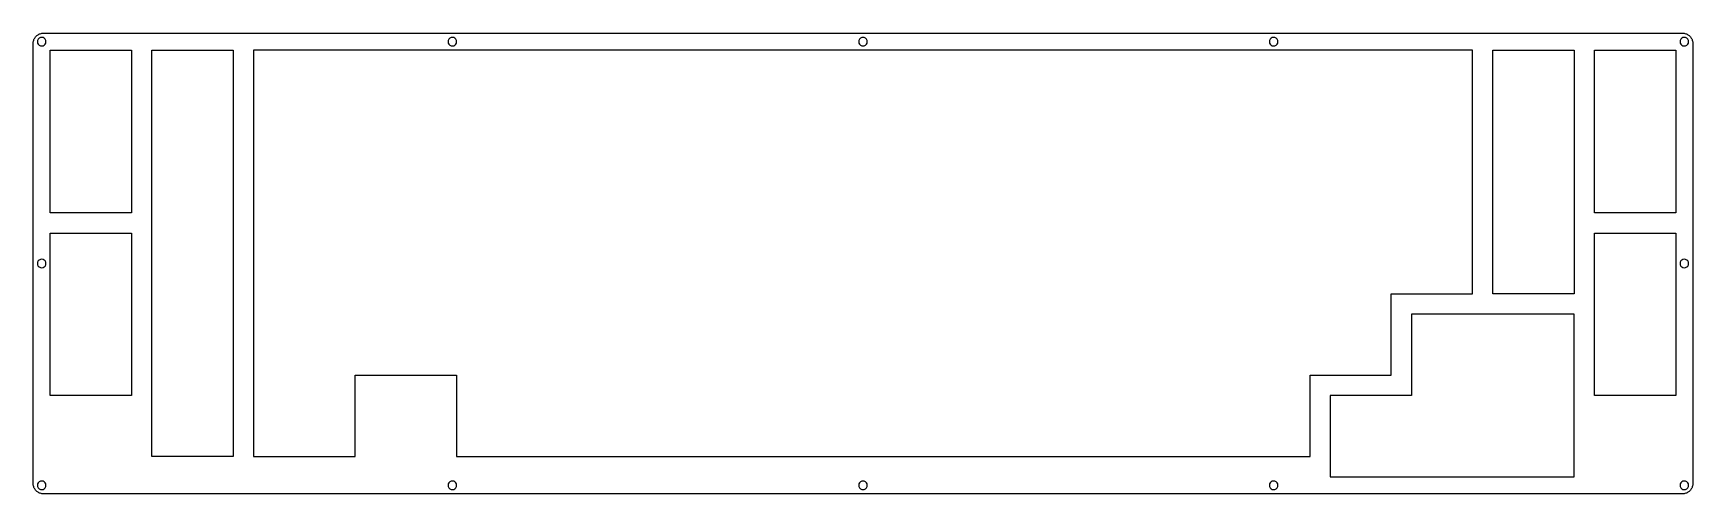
# Model space of a CAD drawing. Extents: x 0 to 389, y 0 to 108.
import ezdxf

# ---------------------------------------------------------------- set-up
doc = ezdxf.new("R2010")
doc.units = 0
doc.header["$MEASUREMENT"] = 0

msp = doc.modelspace()

# ---------------------------------------------------------------- linework, layer by layer
at = {"color": 0}
for p, q in [((0.095085, 105.807), (0.101975, 105.996)), ((0.095085, 2.59485), (0.095085, 105.807)), ((0.101975, 105.996), (0.124024, 106.183)), ((0.124024, 106.183), (0.16123, 106.368)), ((0.16123, 106.368), (0.212218, 106.55)), ((0.212218, 106.55), (0.276986, 106.726)), ((0.276986, 106.726), (0.356912, 106.897)), ((0.356912, 106.897), (0.447862, 107.061)), ((0.447862, 107.061), (0.55397, 107.218)), ((0.55397, 107.218), (0.671103, 107.366)), ((0.671103, 107.366), (0.797885, 107.505)), ((0.797885, 107.505), (0.937066, 107.632)), ((0.937066, 107.632), (1.08452, 107.749)), ((1.08452, 107.749), (1.24161, 107.855)), ((1.14377, 106.517), (1.09554, 106.207)), ((1.09554, 106.207), (1.14377, 105.898)), ((1.28571, 106.795), (1.14377, 106.517)), ((1.14377, 105.898), (1.28571, 105.62)), ((1.24161, 107.855), (1.4056, 107.946)), ((1.50757, 107.017), (1.28571, 106.795)), ((1.28571, 105.62), (1.50757, 105.398)), ((1.4056, 107.946), (1.57648, 108.026)), ((1.78594, 107.159), (1.50757, 107.017)), ((1.50757, 105.398), (1.78594, 105.256)), ((1.57648, 108.026), (1.75286, 108.09)), ((1.75286, 108.09), (1.93477, 108.142)), ((2.096, 107.207), (1.78594, 107.159)), ((1.78594, 105.256), (2.096, 105.208)), ((1.93477, 108.142), (2.11942, 108.179)), ((2.40468, 107.159), (2.096, 107.207)), ((2.096, 105.208), (2.40468, 105.256)), ((2.11942, 108.179), (2.30684, 108.201)), ((2.30684, 108.201), (2.49563, 108.208)), ((2.68304, 107.017), (2.40468, 107.159)), ((2.40468, 105.256), (2.68304, 105.398)), ((2.49563, 108.208), (386.697, 108.208)), ((2.90491, 106.795), (2.68304, 107.017)), ((2.68304, 105.398), (2.90491, 105.62)), ((3.04684, 106.517), (2.90491, 106.795)), ((2.90491, 105.62), (3.04684, 105.898)), ((3.09507, 106.207), (3.04684, 106.517)), ((3.04684, 105.898), (3.09507, 106.207)), ((97.3942, 106.517), (97.3459, 106.207)), ((97.3459, 106.207), (97.3942, 105.898)), ((97.536, 106.795), (97.3942, 106.517)), ((97.3942, 105.898), (97.536, 105.62)), ((97.7579, 107.017), (97.536, 106.795)), ((97.536, 105.62), (97.7579, 105.398)), ((98.0362, 107.159), (97.7579, 107.017)), ((97.7579, 105.398), (98.0362, 105.256)), ((98.3449, 107.207), (98.0362, 107.159)), ((98.0362, 105.256), (98.3449, 105.208)), ((98.655, 107.159), (98.3449, 107.207)), ((98.3449, 105.208), (98.655, 105.256)), ((98.9334, 107.017), (98.655, 107.159)), ((98.655, 105.256), (98.9334, 105.398)), ((99.1538, 106.795), (98.9334, 107.017)), ((98.9334, 105.398), (99.1538, 105.62)), ((99.296, 106.517), (99.1538, 106.795)), ((99.1538, 105.62), (99.296, 105.898)), ((99.3454, 106.207), (99.296, 106.517)), ((99.296, 105.898), (99.3454, 106.207)), ((193.645, 106.517), (193.595, 106.207)), ((193.595, 106.207), (193.645, 105.898)), ((193.786, 106.795), (193.645, 106.517)), ((193.645, 105.898), (193.786, 105.62)), ((194.007, 107.017), (193.786, 106.795)), ((193.786, 105.62), (194.007, 105.398)), ((194.287, 107.159), (194.007, 107.017)), ((194.007, 105.398), (194.287, 105.256)), ((194.595, 107.207), (194.287, 107.159)), ((194.287, 105.256), (194.595, 105.208)), ((194.904, 107.159), (194.595, 107.207)), ((194.595, 105.208), (194.904, 105.256)), ((195.184, 107.017), (194.904, 107.159)), ((194.904, 105.256), (195.184, 105.398)), ((195.404, 106.795), (195.184, 107.017)), ((195.184, 105.398), (195.404, 105.62)), ((195.546, 106.517), (195.404, 106.795)), ((195.404, 105.62), (195.546, 105.898)), ((195.596, 106.207), (195.546, 106.517)), ((195.546, 105.898), (195.596, 106.207)), ((289.895, 106.517), (289.845, 106.207)), ((289.845, 106.207), (289.895, 105.898)), ((290.037, 106.795), (289.895, 106.517)), ((289.895, 105.898), (290.037, 105.62)), ((290.257, 107.017), (290.037, 106.795)), ((290.037, 105.62), (290.257, 105.398)), ((290.536, 107.159), (290.257, 107.017)), ((290.257, 105.398), (290.536, 105.256)), ((290.846, 107.207), (290.536, 107.159)), ((290.536, 105.256), (290.846, 105.208)), ((291.155, 107.159), (290.846, 107.207)), ((290.846, 105.208), (291.155, 105.256)), ((291.433, 107.017), (291.155, 107.159)), ((291.155, 105.256), (291.433, 105.398)), ((291.655, 106.795), (291.433, 107.017)), ((291.433, 105.398), (291.655, 105.62)), ((291.797, 106.517), (291.655, 106.795)), ((291.655, 105.62), (291.797, 105.898)), ((291.845, 106.207), (291.797, 106.517)), ((291.797, 105.898), (291.845, 106.207)), ((386.143, 106.517), (386.098, 106.207)), ((386.098, 106.207), (386.143, 105.898)), ((386.285, 106.795), (386.143, 106.517)), ((386.143, 105.898), (386.285, 105.62)), ((386.507, 107.017), (386.285, 106.795)), ((386.285, 105.62), (386.507, 105.398)), ((386.786, 107.159), (386.507, 107.017)), ((386.507, 105.398), (386.786, 105.256)), ((386.697, 108.208), (386.884, 108.201)), ((387.096, 107.207), (386.786, 107.159)), ((386.786, 105.256), (387.096, 105.208)), ((386.884, 108.201), (387.071, 108.179)), ((387.071, 108.179), (387.255, 108.142)), ((387.406, 107.159), (387.096, 107.207)), ((387.096, 105.208), (387.406, 105.256)), ((387.255, 108.142), (387.438, 108.09)), ((387.685, 107.017), (387.406, 107.159)), ((387.406, 105.256), (387.685, 105.398)), ((387.438, 108.09), (387.615, 108.026)), ((387.615, 108.026), (387.784, 107.946)), ((387.904, 106.795), (387.685, 107.017)), ((387.685, 105.398), (387.904, 105.62)), ((387.784, 107.946), (387.95, 107.855)), ((388.048, 106.517), (387.904, 106.795)), ((387.904, 105.62), (388.048, 105.898)), ((387.95, 107.855), (388.105, 107.749)), ((388.098, 106.207), (388.048, 106.517)), ((388.048, 105.898), (388.098, 106.207)), ((388.105, 107.749), (388.253, 107.632)), ((388.253, 107.632), (388.394, 107.505)), ((388.394, 107.505), (388.521, 107.366)), ((388.521, 107.366), (388.638, 107.218)), ((388.638, 107.218), (388.743, 107.061)), ((388.743, 107.061), (388.835, 106.897)), ((388.835, 106.897), (388.913, 106.726)), ((388.913, 106.726), (388.98, 106.55)), ((388.98, 106.55), (389.029, 106.368)), ((389.029, 106.368), (389.068, 106.183)), ((389.068, 106.183), (389.089, 105.996)), ((389.089, 105.996), (389.096, 105.807)), ((389.096, 105.807), (389.096, 2.59485)), ((4.09416, 104.209), (23.1469, 104.209)), ((4.09416, 66.106), (4.09416, 104.209)), ((23.1469, 104.209), (23.1469, 66.106)), ((27.9067, 104.209), (46.9579, 104.209)), ((27.9067, 8.95586), (27.9067, 104.209)), ((46.9579, 104.209), (46.9579, 8.95586)), ((51.719, 104.209), (51.719, 8.95586)), ((337.472, 104.209), (51.719, 104.209)), ((337.472, 47.056), (337.472, 104.209)), ((342.231, 104.209), (361.283, 104.209)), ((342.231, 47.056), (342.231, 104.209)), ((361.283, 104.209), (361.283, 47.056)), ((366.046, 104.209), (385.096, 104.209)), ((366.046, 66.106), (366.046, 104.209)), ((385.096, 104.209), (385.096, 66.106)), ((23.1469, 66.106), (4.09416, 66.106)), ((385.096, 66.106), (366.046, 66.106)), ((4.09416, 61.3463), (23.1469, 61.3463)), ((4.09416, 23.2447), (4.09416, 61.3463)), ((23.1469, 61.3463), (23.1469, 23.2447)), ((366.046, 61.3463), (385.096, 61.3463)), ((366.046, 23.2447), (366.046, 61.3463)), ((385.096, 61.3463), (385.096, 23.2447)), ((1.14377, 54.5098), (1.09554, 54.2011)), ((1.28571, 54.7896), (1.14377, 54.5098)), ((1.50757, 55.0101), (1.28571, 54.7896)), ((1.78594, 55.1519), (1.50757, 55.0101)), ((2.096, 55.2016), (1.78594, 55.1519)), ((2.40468, 55.1519), (2.096, 55.2016)), ((2.68304, 55.0101), (2.40468, 55.1519)), ((2.90491, 54.7896), (2.68304, 55.0101)), ((3.04684, 54.5098), (2.90491, 54.7896)), ((3.09507, 54.2011), (3.04684, 54.5098)), ((386.143, 54.5098), (386.098, 54.2011)), ((386.285, 54.7896), (386.143, 54.5098)), ((386.507, 55.0101), (386.285, 54.7896)), ((386.786, 55.1519), (386.507, 55.0101)), ((387.096, 55.2016), (386.786, 55.1519)), ((387.406, 55.1519), (387.096, 55.2016)), ((387.685, 55.0101), (387.406, 55.1519)), ((387.904, 54.7896), (387.685, 55.0101)), ((388.048, 54.5098), (387.904, 54.7896)), ((388.098, 54.2011), (388.048, 54.5098)), ((1.09554, 54.2011), (1.14377, 53.8925)), ((1.14377, 53.8925), (1.28571, 53.6141)), ((1.28571, 53.6141), (1.50757, 53.3922)), ((1.50757, 53.3922), (1.78594, 53.25)), ((1.78594, 53.25), (2.096, 53.2021)), ((2.096, 53.2021), (2.40468, 53.25)), ((2.40468, 53.25), (2.68304, 53.3922)), ((2.68304, 53.3922), (2.90491, 53.6141)), ((2.90491, 53.6141), (3.04684, 53.8925)), ((3.04684, 53.8925), (3.09507, 54.2011)), ((386.098, 54.2011), (386.143, 53.8925)), ((386.143, 53.8925), (386.285, 53.6141)), ((386.285, 53.6141), (386.507, 53.3922)), ((386.507, 53.3922), (386.786, 53.25)), ((386.786, 53.25), (387.096, 53.2021)), ((387.096, 53.2021), (387.406, 53.25)), ((387.406, 53.25), (387.685, 53.3922)), ((387.685, 53.3922), (387.904, 53.6141)), ((387.904, 53.6141), (388.048, 53.8925)), ((388.048, 53.8925), (388.098, 54.2011)), ((318.422, 28.0059), (318.422, 47.056)), ((318.422, 47.056), (337.472, 47.056)), ((361.283, 47.056), (342.231, 47.056)), ((323.181, 42.2963), (323.181, 23.2461)), ((361.283, 42.2963), (323.181, 42.2963)), ((361.283, 4.19474), (361.283, 42.2963)), ((75.5329, 8.95586), (75.5329, 28.0059)), ((75.5329, 28.0059), (99.344, 28.0059)), ((99.344, 28.0059), (99.344, 8.95586)), ((299.372, 8.95586), (299.372, 28.0059)), ((299.372, 28.0059), (318.422, 28.0059)), ((23.1469, 23.2447), (4.09416, 23.2447)), ((323.181, 23.2461), (304.131, 23.2461)), ((304.131, 23.2461), (304.131, 4.19474)), ((385.096, 23.2447), (366.046, 23.2447)), ((46.9579, 8.95586), (27.9067, 8.95586)), ((51.719, 8.95586), (75.5329, 8.95586)), ((99.344, 8.95586), (299.372, 8.95586)), ((304.131, 4.19474), (361.283, 4.19474)), ((0.101975, 2.40605), (0.095085, 2.59485)), ((0.124024, 2.21864), (0.101975, 2.40605)), ((0.16123, 2.03399), (0.124024, 2.21864)), ((0.212218, 1.85208), (0.16123, 2.03399)), ((0.276986, 1.67569), (0.212218, 1.85208)), ((0.356912, 1.50482), (0.276986, 1.67569)), ((0.447862, 1.34083), (0.356912, 1.50482)), ((0.55397, 1.18374), (0.447862, 1.34083)), ((0.671103, 1.03491), (0.55397, 1.18374)), ((0.797885, 0.897103), (0.671103, 1.03491)), ((0.937066, 0.768946), (0.797885, 0.897103)), ((1.08452, 0.651813), (0.937066, 0.768946)), ((1.24161, 0.54846), (1.08452, 0.651813)), ((1.14377, 2.5039), (1.09554, 2.19384)), ((1.09554, 2.19384), (1.14377, 1.88516)), ((1.28571, 2.78226), (1.14377, 2.5039)), ((1.14377, 1.88516), (1.28571, 1.60679)), ((1.4056, 0.456131), (1.24161, 0.54846)), ((1.50757, 3.00275), (1.28571, 2.78226)), ((1.28571, 1.60679), (1.50757, 1.38493)), ((1.57648, 0.377582), (1.4056, 0.456131)), ((1.78594, 3.14468), (1.50757, 3.00275)), ((1.50757, 1.38493), (1.78594, 1.24299)), ((1.75286, 0.311437), (1.57648, 0.377582)), ((1.93477, 0.260449), (1.75286, 0.311437)), ((2.096, 3.19429), (1.78594, 3.14468)), ((1.78594, 1.24299), (2.096, 1.19476)), ((2.11942, 0.22462), (1.93477, 0.260449)), ((2.40468, 3.14468), (2.096, 3.19429)), ((2.096, 1.19476), (2.40468, 1.24299)), ((2.30684, 0.201194), (2.11942, 0.22462)), ((2.49563, 0.194303), (2.30684, 0.201194)), ((2.68304, 3.00275), (2.40468, 3.14468)), ((2.40468, 1.24299), (2.68304, 1.38493)), ((386.697, 0.194303), (2.49563, 0.194303)), ((2.90491, 2.78226), (2.68304, 3.00275)), ((2.68304, 1.38493), (2.90491, 1.60679)), ((3.04684, 2.5039), (2.90491, 2.78226)), ((2.90491, 1.60679), (3.04684, 1.88516)), ((3.09507, 2.19384), (3.04684, 2.5039)), ((3.04684, 1.88516), (3.09507, 2.19384)), ((97.3942, 2.5039), (97.3459, 2.19384)), ((97.3459, 2.19384), (97.3942, 1.88516)), ((97.536, 2.78226), (97.3942, 2.5039)), ((97.3942, 1.88516), (97.536, 1.60679)), ((97.7579, 3.00275), (97.536, 2.78226)), ((97.536, 1.60679), (97.7579, 1.38493)), ((98.0362, 3.14468), (97.7579, 3.00275)), ((97.7579, 1.38493), (98.0362, 1.24299)), ((98.3449, 3.19429), (98.0362, 3.14468)), ((98.0362, 1.24299), (98.3449, 1.19476)), ((98.655, 3.14468), (98.3449, 3.19429)), ((98.3449, 1.19476), (98.655, 1.24299)), ((98.9334, 3.00275), (98.655, 3.14468)), ((98.655, 1.24299), (98.9334, 1.38493)), ((99.1538, 2.78226), (98.9334, 3.00275)), ((98.9334, 1.38493), (99.1538, 1.60679)), ((99.296, 2.5039), (99.1538, 2.78226)), ((99.1538, 1.60679), (99.296, 1.88516)), ((99.3454, 2.19384), (99.296, 2.5039)), ((99.296, 1.88516), (99.3454, 2.19384)), ((193.645, 2.5039), (193.595, 2.19384)), ((193.595, 2.19384), (193.645, 1.88516)), ((193.786, 2.78226), (193.645, 2.5039)), ((193.645, 1.88516), (193.786, 1.60679)), ((194.007, 3.00275), (193.786, 2.78226)), ((193.786, 1.60679), (194.007, 1.38493)), ((194.287, 3.14468), (194.007, 3.00275)), ((194.007, 1.38493), (194.287, 1.24299)), ((194.595, 3.19429), (194.287, 3.14468)), ((194.287, 1.24299), (194.595, 1.19476)), ((194.904, 3.14468), (194.595, 3.19429)), ((194.595, 1.19476), (194.904, 1.24299)), ((195.184, 3.00275), (194.904, 3.14468)), ((194.904, 1.24299), (195.184, 1.38493)), ((195.404, 2.78226), (195.184, 3.00275)), ((195.184, 1.38493), (195.404, 1.60679)), ((195.546, 2.5039), (195.404, 2.78226)), ((195.404, 1.60679), (195.546, 1.88516)), ((195.596, 2.19384), (195.546, 2.5039)), ((195.546, 1.88516), (195.596, 2.19384)), ((289.895, 2.5039), (289.845, 2.19384)), ((289.845, 2.19384), (289.895, 1.88516)), ((290.037, 2.78226), (289.895, 2.5039)), ((289.895, 1.88516), (290.037, 1.60679)), ((290.257, 3.00275), (290.037, 2.78226)), ((290.037, 1.60679), (290.257, 1.38493)), ((290.536, 3.14468), (290.257, 3.00275)), ((290.257, 1.38493), (290.536, 1.24299)), ((290.846, 3.19429), (290.536, 3.14468)), ((290.536, 1.24299), (290.846, 1.19476)), ((291.155, 3.14468), (290.846, 3.19429)), ((290.846, 1.19476), (291.155, 1.24299)), ((291.433, 3.00275), (291.155, 3.14468)), ((291.155, 1.24299), (291.433, 1.38493)), ((291.655, 2.78226), (291.433, 3.00275)), ((291.433, 1.38493), (291.655, 1.60679)), ((291.797, 2.5039), (291.655, 2.78226)), ((291.655, 1.60679), (291.797, 1.88516)), ((291.845, 2.19384), (291.797, 2.5039)), ((291.797, 1.88516), (291.845, 2.19384)), ((386.143, 2.5039), (386.098, 2.19384)), ((386.098, 2.19384), (386.143, 1.88516)), ((386.285, 2.78226), (386.143, 2.5039)), ((386.143, 1.88516), (386.285, 1.60679)), ((386.507, 3.00275), (386.285, 2.78226)), ((386.285, 1.60679), (386.507, 1.38493)), ((386.786, 3.14468), (386.507, 3.00275)), ((386.507, 1.38493), (386.786, 1.24299)), ((386.884, 0.201194), (386.697, 0.194303)), ((387.096, 3.19429), (386.786, 3.14468)), ((386.786, 1.24299), (387.096, 1.19476)), ((387.071, 0.22462), (386.884, 0.201194)), ((387.255, 0.260449), (387.071, 0.22462)), ((387.406, 3.14468), (387.096, 3.19429)), ((387.096, 1.19476), (387.406, 1.24299)), ((387.438, 0.311437), (387.255, 0.260449)), ((387.685, 3.00275), (387.406, 3.14468)), ((387.406, 1.24299), (387.685, 1.38493)), ((387.615, 0.377582), (387.438, 0.311437)), ((387.784, 0.456131), (387.615, 0.377582)), ((387.904, 2.78226), (387.685, 3.00275)), ((387.685, 1.38493), (387.904, 1.60679)), ((387.95, 0.54846), (387.784, 0.456131)), ((388.048, 2.5039), (387.904, 2.78226)), ((387.904, 1.60679), (388.048, 1.88516)), ((388.105, 0.651813), (387.95, 0.54846)), ((388.098, 2.19384), (388.048, 2.5039)), ((388.048, 1.88516), (388.098, 2.19384)), ((388.253, 0.768946), (388.105, 0.651813)), ((388.394, 0.897103), (388.253, 0.768946)), ((388.521, 1.03491), (388.394, 0.897103)), ((388.638, 1.18374), (388.521, 1.03491)), ((388.743, 1.34083), (388.638, 1.18374)), ((388.835, 1.50482), (388.743, 1.34083)), ((388.913, 1.67569), (388.835, 1.50482)), ((388.98, 1.85208), (388.913, 1.67569)), ((389.029, 2.03399), (388.98, 1.85208)), ((389.068, 2.21864), (389.029, 2.03399)), ((389.089, 2.40605), (389.068, 2.21864)), ((389.096, 2.59485), (389.089, 2.40605))]:
    msp.add_line(p, q, dxfattribs=at)

doc.saveas('drawing.dxf')
